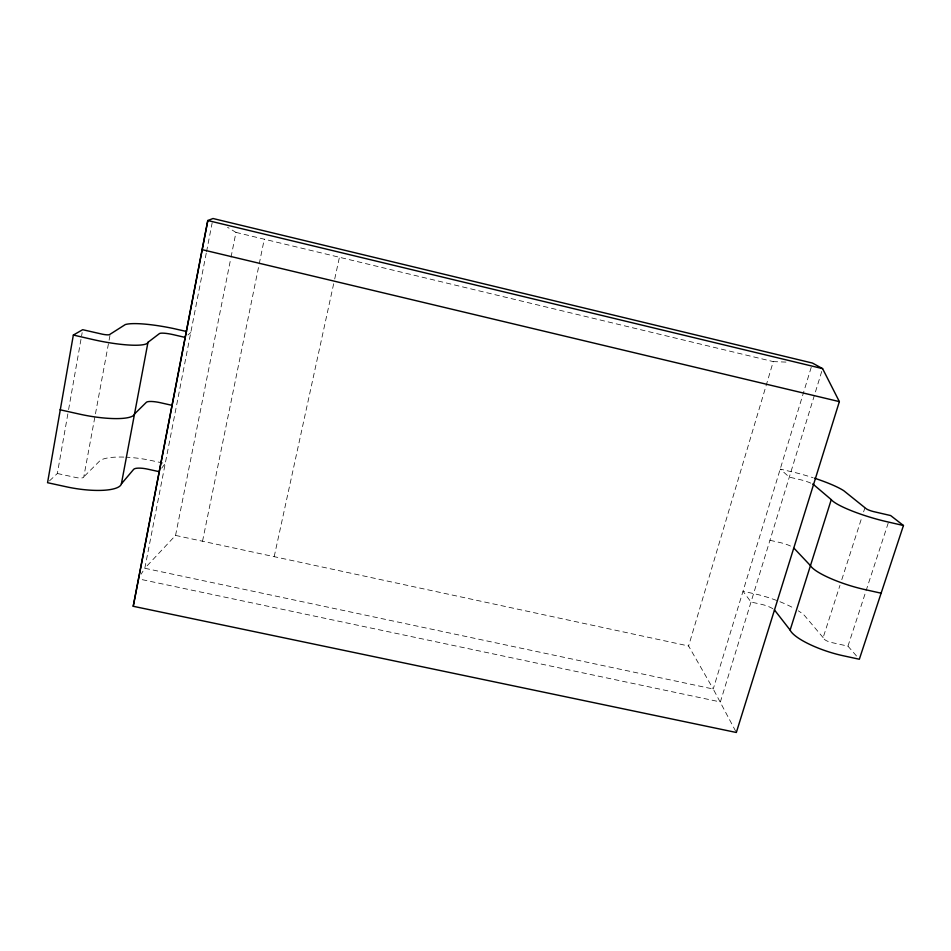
<?xml version="1.0" encoding="UTF-8"?>
<svg xmlns="http://www.w3.org/2000/svg" width="951" height="951" viewBox="0 0 951 951"><rect width="100%" height="100%" fill="white"/><g stroke="black" fill="none" stroke-linecap="round" stroke-linejoin="round"><path stroke-width="0.71" stroke-dasharray="4.75 3.57" d="M49.511 480.861L57.345 473.503L68.353 411.046M68.603 409.596L82.166 332.612M57.345 473.503L76.639 477.664A6.705 1.831 9.3 0 0 83.7 477.331L110.268 333.872M206.26 253.132L144.814 568.27L141.152 574.131M206.545 251.694L212.168 222.843M735.67 731.212L713.226 689.023L144.814 568.27L175.555 535.413L230.736 258.613M231.034 257.15L235.967 232.389L227.515 227.277M202.527 541.226L258.934 265.329M259.231 263.879L264.271 239.2M274.185 556.668L334.395 280.414M334.716 278.964L339.436 257.269M811.215 367.324L713.226 689.023L688.595 645.991L773.258 361.606L786.334 362.105M821.723 371.449L720.371 701.945L138.228 578.826M856.494 655.976L847.959 646.145L830.912 642.377A6.3 1.629 18.5 0 1 824.196 639.143L823.138 637.61L839.971 585.329M841.79 579.67L861.796 517.499M863.615 511.84L864.982 507.608M847.959 646.145L888.828 521.172M161.694 468.165L165.236 463.529L148.083 459.832A48.144 12.791 10.2 0 0 126.019 457.181M84.508 476.13L100.378 460.284A48.144 12.791 10.2 0 1 124.64 457.122M187.953 334.942L190.794 332.481M175.555 535.413L688.595 645.991M769.953 540.287L780.498 542.664A11.531 2.413 17 0 1 792.124 546.884M235.967 232.389L773.258 361.606M823.138 637.61L804.261 615.238A45.696 11.602 17.6 0 0 798.305 610.815M772.878 608.759A11.4 2.889 17.6 0 0 761.454 604.337L751.017 602.031L743.016 591.225L758.625 594.755A45.696 11.602 17.6 0 1 794.477 608.545M810.811 483.132A11.662 1.902 16.3 0 0 799.957 479.601L789.318 477.14L780.212 469.093L796.13 472.825A46.742 7.608 16.3 0 1 813.105 477.735"/><path stroke-width="1.43" d="M186.598 331.507L173.272 328.475A49.309 8.404 11.7 0 0 125.259 324.588L109.52 334.609A6.883 1.201 11.1 0 1 102.411 334.205L82.678 329.7L73.346 335.049L47.55 482.704L66.404 486.805A45.268 12.339 9.3 0 0 121.395 483.857L133.675 469.33A12.006 3.186 10.2 0 1 147.536 469.116L159.043 471.648M133.223 606.286L207.805 220.525L213.012 218.516L812.511 363.08L822.591 368.631L839.364 401.619L736.336 732.484L133.223 606.286L207.805 220.525L822.591 368.631M121.395 483.857L147.976 342.324L159.411 333.611A12.304 2.092 11.7 0 1 173.355 334.681L185.112 337.403M814.484 478.187A46.742 7.608 16.3 0 1 843.763 490.704L866.206 508.737A6.455 1.07 16.9 0 0 873.268 511.531L890.659 515.561L903.45 525.511L859.335 659.245L842.741 655.643A42.533 10.96 18.5 0 1 790.126 630.085L831.269 499.632L813.89 484.867A11.662 1.902 16.3 0 0 812.665 484.047M60.032 409.774L79.361 414.089A45.826 10.295 10.2 0 0 134.519 413.982L146.383 402.285A12.149 2.651 10.9 0 1 160.291 402.689L171.929 405.316M881.339 593.246L864.352 589.454A43.033 9.118 17.7 0 1 810.454 565.631L794.121 548.335M73.346 335.049L92.651 339.483A46.421 8.131 11.1 0 0 147.976 342.324M903.45 525.511L886.51 521.624A43.556 7.192 16.9 0 1 831.269 499.632M202.48 249.733L839.364 401.619M790.126 630.085L774.803 610.376A11.4 2.889 17.6 0 0 774.328 609.864"/></g></svg>
